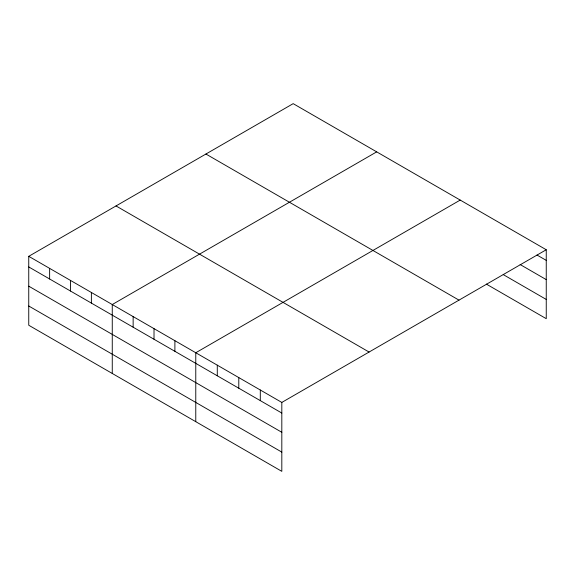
<?xml version="1.0" encoding="UTF-8"?>
<svg xmlns="http://www.w3.org/2000/svg" width="575" height="575" viewBox="0 0 575 575"><rect width="100%" height="100%" fill="white"/><g stroke="black" fill="none" stroke-linecap="round" stroke-linejoin="round"><path stroke-width="0.86" d="M28.75 256.321L281.815 402.428L281.815 471.349L28.75 325.249L28.75 256.321L293.185 103.651L546.25 249.751L546.25 318.679L486.328 284.086M376.697 151.865L112.262 304.534L112.262 373.463M460.208 200.078L195.773 352.748L195.773 421.676M281.815 402.428L546.25 249.751M537.028 255.048L546.25 260.367M520.131 264.529L546.25 279.615M503.233 274.598L546.25 299.438M205.922 154.028L458.987 300.136M116.013 205.936L369.078 352.044M28.75 266.937L281.815 413.044M28.75 286.178L281.815 432.285M28.75 306.008L281.815 452.108M260.303 390.008L260.303 400.624M238.79 377.588L238.79 388.204M217.285 365.168L217.285 375.784M174.893 340.695L174.893 351.311M154.014 328.641L154.014 339.257M133.141 316.588L133.141 327.204M91.382 292.481L91.382 303.097M70.502 280.428L70.502 291.043M49.63 268.374L49.63 278.99"/></g></svg>
